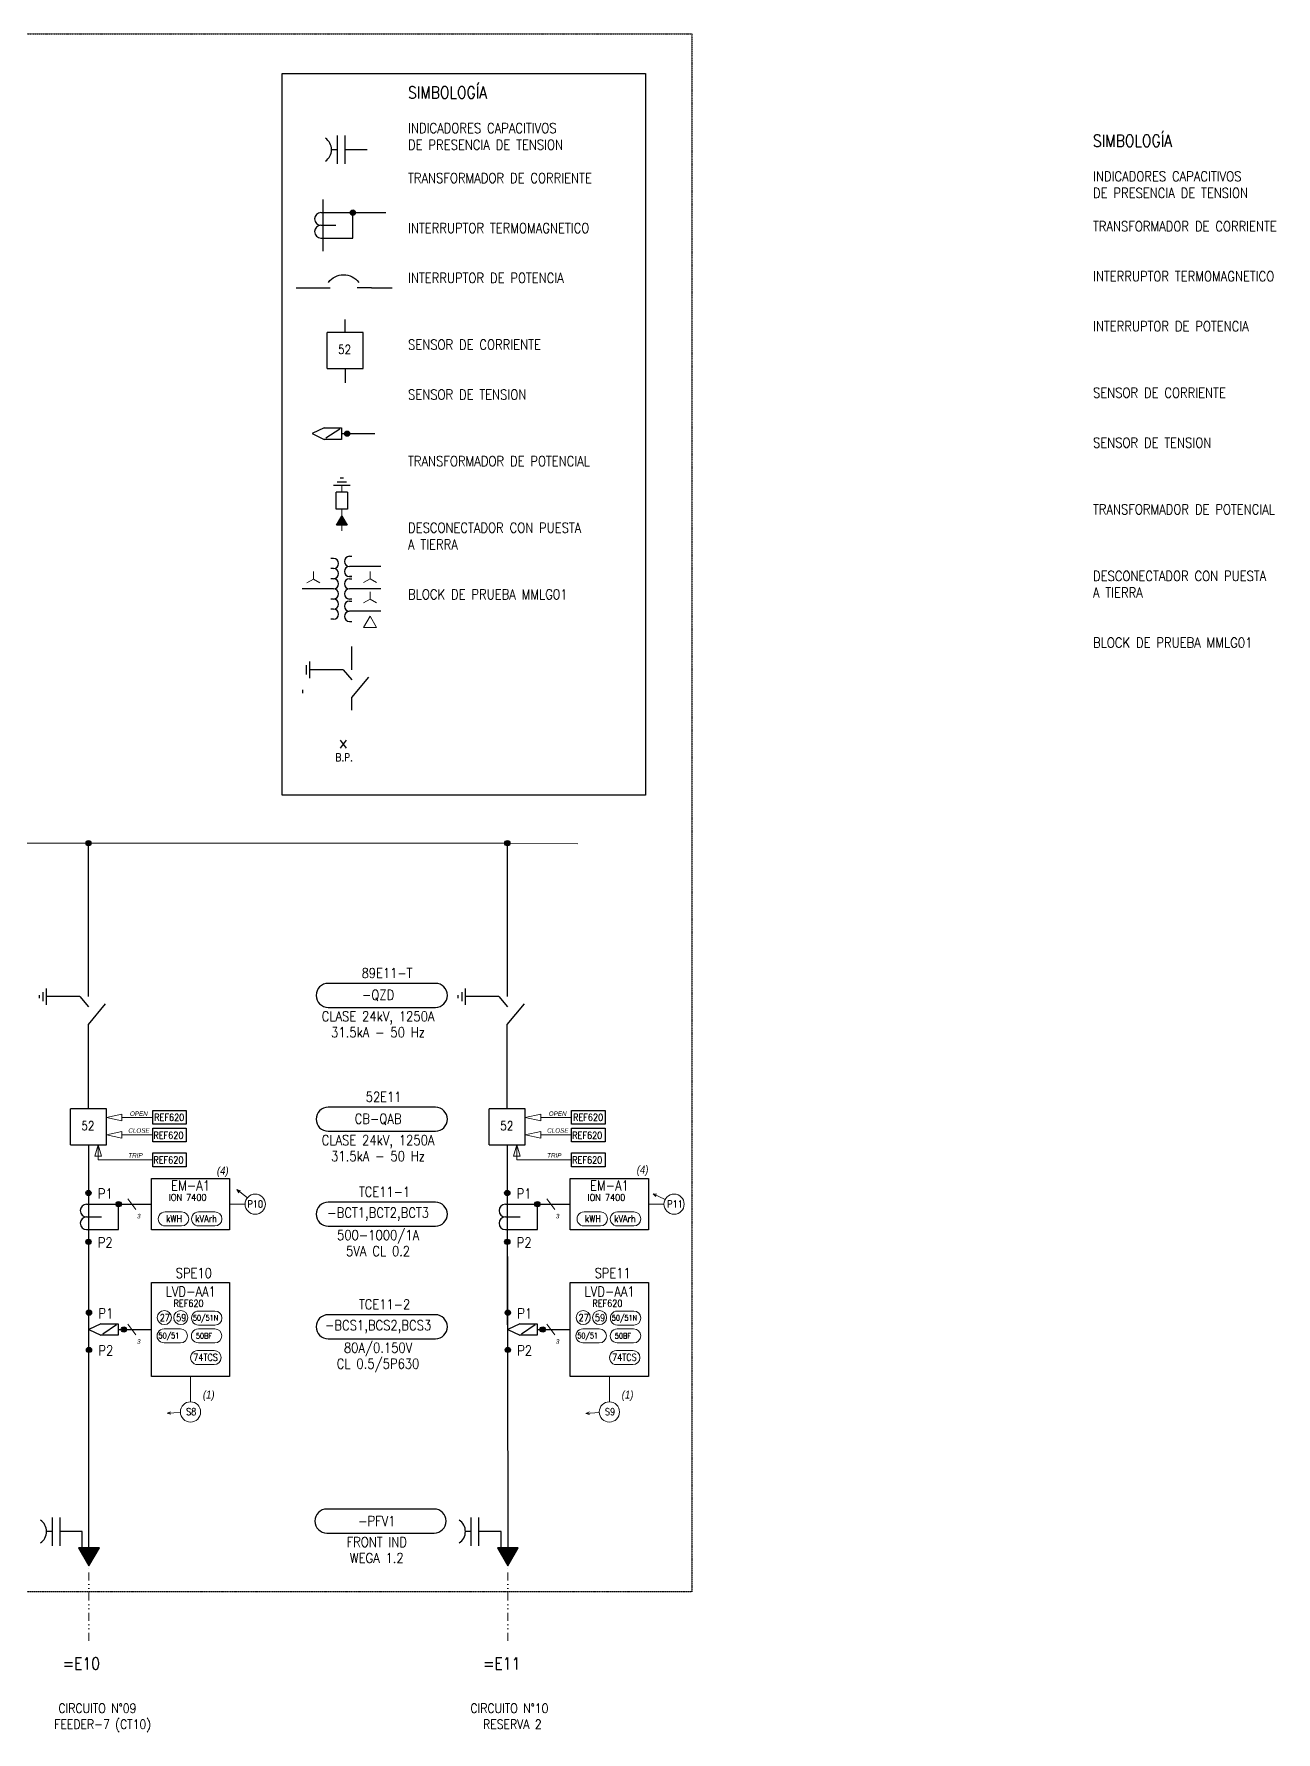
# Model space of a CAD drawing. Header units: millimetres. Extents: x 9982696 to 10277415, y 3207660 to 3335318.
# Drawn here: x 10200229 to 10277415, y 3207660 to 3313192 of the extents above; entities that cross this region are included whole.
import ezdxf
from ezdxf.enums import TextEntityAlignment as Align

# ---------------------------------------------------------------- set-up
doc = ezdxf.new("R2010")
doc.units = ezdxf.units.MM
doc.header["$LTSCALE"] = 2
doc.linetypes.add('DIVIDE', pattern=[1.25, 0.5, -0.25, 0, -0.25, 0, -0.25])
doc.linetypes.add('HIDDEN', pattern=[9.525, 6.35, -3.175])
for name, color, linetype, lineweight in [('ASAP_EL31_SIMBOLOGÍA', 1, 'Continuous', 25), ('E_EQP', 134, 'Continuous', 5), ('E_FINO', 251, 'Continuous', 20), ('GE-SIMBOLOGÍAS', 151, 'Continuous', 30)]:
    doc.layers.add(name, color=color, linetype=linetype, lineweight=lineweight)
for name, color, linetype in [('EL-CONDUCTOR', 122, 'Continuous'), ('G-TEXTOS', 2, 'Continuous'), ('GE-SIMBOLOGIAS', 151, 'Continuous'), ('I-sep TEXTOS', 7, 'Continuous'), ('SIMBOLOS', 6, 'Continuous'), ('Textos', 7, 'Continuous')]:
    doc.layers.add(name, color=color, linetype=linetype)
doc.styles.add('ROMANS', font='romans.shx', dxfattribs={"width": 0.85})
doc.styles.get("Standard").update_dxf_attribs({"font": 'arial.ttf'})

# ---------------------------------------------------------------- blocks, each defined once
blk = doc.blocks.new('A$C30464E65')
at = {"layer": 'ASAP_EL31_SIMBOLOGÍA', "ltscale": 25.4}
for p, q in [((0.01, 3.26), (3.79, 3.26)), ((14.44, 3.26), (10.9, 3.26))]:
    blk.add_line(p, q, dxfattribs=at)
blk.add_arc((7.41, 1.69), 5, 36.8699, 143.1301, dxfattribs=at)
blk = doc.blocks.new('DESCRIPCION Nº TAG')
at = {"layer": 'GE-SIMBOLOGÍAS'}
blk.add_lwpolyline([(-12.5, -6), (14.34, -6, 1), (14.34, 0), (-12.5, 0, 1)], format="xyb", close=True, dxfattribs=at)
at = {"layer": 'GE-SIMBOLOGÍAS', "color": 2, "style": 'ROMANS', "width": 0.85}
blk.add_attdef('MEQ-Nº', text='', height=2.5, dxfattribs=at).set_placement((0, -3), align=Align.MIDDLE)
for tag, p in [('MEQ-L1', (0, -9.5)), ('MEQ-L2', (0, -13.5)), ('MEQ-L3', (0, -17.5))]:
    blk.add_attdef(tag, text='', height=2.5, dxfattribs=at).set_placement(p, align=Align.CENTER)

msp = doc.modelspace()

# ---------------------------------------------------------------- hatches: boundary and pattern name
at = {"layer": 'EL-CONDUCTOR'}
h = msp.add_hatch(color=256, dxfattribs=at)
h.paths.add_polyline_path([(10220044, 3301923, -0.4142136), (10219880, 3302088, -0.4142136), (10220044, 3302252)])
h.paths.add_polyline_path([(10220208, 3302088, -0.4142136), (10220044, 3301923), (10220044, 3302252, -0.4142136)])
h = msp.add_hatch(color=256, dxfattribs=at)
h.paths.add_polyline_path([(10219694, 3288187, -0.4142136), (10219530, 3288351, -0.4142136), (10219694, 3288515)])
h.paths.add_polyline_path([(10219858, 3288351, -0.4142136), (10219694, 3288187), (10219694, 3288515, -0.4142136)])
h = msp.add_hatch(color=256, dxfattribs=at)
h.paths.add_polyline_path([(10203620, 3262737, -0.4142136), (10203456, 3262901, -0.4142136), (10203620, 3263065)])
h.paths.add_polyline_path([(10203784, 3262901, -0.4142136), (10203620, 3262737), (10203620, 3263065, -0.4142136)])
h = msp.add_hatch(color=256, dxfattribs=at)
h.paths.add_polyline_path([(10229648, 3262737, -0.4142136), (10229484, 3262901, -0.4142136), (10229648, 3263065)])
h.paths.add_polyline_path([(10229812, 3262901, -0.4142136), (10229648, 3262737), (10229648, 3263065, -0.4142136)])
h = msp.add_hatch(color=256, dxfattribs=at)
h.paths.add_polyline_path([(10203615, 3240996, -0.4142136), (10203451, 3241160, -0.4142136), (10203615, 3241324)])
h.paths.add_polyline_path([(10203779, 3241160, -0.4142136), (10203615, 3240996), (10203615, 3241324, -0.4142136)])
h = msp.add_hatch(color=256, dxfattribs=at)
h.paths.add_polyline_path([(10229643, 3240996, -0.4142136), (10229479, 3241160, -0.4142136), (10229643, 3241324)])
h.paths.add_polyline_path([(10229807, 3241160, -0.4142136), (10229643, 3240996), (10229643, 3241324, -0.4142136)])
h = msp.add_hatch(color=256, dxfattribs=at)
h.paths.add_polyline_path([(10205488, 3240300, -0.4142136), (10205324, 3240464, -0.4142136), (10205488, 3240628)])
h.paths.add_polyline_path([(10205652, 3240464, -0.4142136), (10205488, 3240300), (10205488, 3240628, -0.4142136)])
h = msp.add_hatch(color=256, dxfattribs=at)
h.paths.add_polyline_path([(10231515, 3240300, -0.4142136), (10231351, 3240464, -0.4142136), (10231515, 3240628)])
h.paths.add_polyline_path([(10231679, 3240464, -0.4142136), (10231515, 3240300), (10231515, 3240628, -0.4142136)])
h = msp.add_hatch(color=256, dxfattribs=at)
h.paths.add_polyline_path([(10203615, 3237959, -0.4142136), (10203451, 3238123, -0.4142136), (10203615, 3238287)])
h.paths.add_polyline_path([(10203779, 3238123, -0.4142136), (10203615, 3237959), (10203615, 3238287, -0.4142136)])
h = msp.add_hatch(color=256, dxfattribs=at)
h.paths.add_polyline_path([(10229643, 3237959, -0.4142136), (10229479, 3238123, -0.4142136), (10229643, 3238287)])
h.paths.add_polyline_path([(10229807, 3238123, -0.4142136), (10229643, 3237959), (10229643, 3238287, -0.4142136)])
h = msp.add_hatch(color=256, dxfattribs=at)
h.paths.add_polyline_path([(10203649, 3233555, -0.4142136), (10203485, 3233719, -0.4142136), (10203649, 3233883)])
h.paths.add_polyline_path([(10203813, 3233719, -0.4142136), (10203649, 3233555), (10203649, 3233883, -0.4142136)])
h = msp.add_hatch(color=256, dxfattribs=at)
h.paths.add_polyline_path([(10229676, 3233555, -0.4142136), (10229512, 3233719, -0.4142136), (10229676, 3233883)])
h.paths.add_polyline_path([(10229840, 3233719, -0.4142136), (10229676, 3233555), (10229676, 3233883, -0.4142136)])
h = msp.add_hatch(color=256, dxfattribs=at)
h.paths.add_polyline_path([(10205818, 3232511, -0.4142136), (10205654, 3232675, -0.4142136), (10205818, 3232839)])
h.paths.add_polyline_path([(10205982, 3232675, -0.4142136), (10205818, 3232511), (10205818, 3232839, -0.4142136)])
h = msp.add_hatch(color=256, dxfattribs=at)
h.paths.add_polyline_path([(10231846, 3232511, -0.4142136), (10231682, 3232675, -0.4142136), (10231846, 3232839)])
h.paths.add_polyline_path([(10232010, 3232675, -0.4142136), (10231846, 3232511), (10231846, 3232839, -0.4142136)])
h = msp.add_hatch(color=256, dxfattribs=at)
h.paths.add_polyline_path([(10203649, 3231245, -0.4142136), (10203485, 3231409, -0.4142136), (10203649, 3231573)])
h.paths.add_polyline_path([(10203813, 3231409, -0.4142136), (10203649, 3231245), (10203649, 3231573, -0.4142136)])
h = msp.add_hatch(color=256, dxfattribs=at)
h.paths.add_polyline_path([(10229676, 3231245, -0.4142136), (10229512, 3231409, -0.4142136), (10229676, 3231573)])
h.paths.add_polyline_path([(10229840, 3231409, -0.4142136), (10229676, 3231245), (10229676, 3231573, -0.4142136)])
at = {"layer": 'GE-SIMBOLOGIAS'}
for points in [[(10219362, 3283230), (10219685, 3282671), (10219039, 3282671)], [(10203649, 3217990), (10204294, 3219107), (10203003, 3219107)], [(10229676, 3217990), (10230321, 3219107), (10229031, 3219107)]]:
    msp.add_hatch(color=256, dxfattribs=at).paths.add_polyline_path(points)

# ---------------------------------------------------------------- linework, layer by layer
at = {"layer": 'E_EQP', "ltscale": 2}
for p, q in [((10219362, 3284722), (10219362, 3285131)), ((10219362, 3282311), (10219362, 3283651)), ((9995401, 3262901), (10229648, 3262901)), ((10229648, 3262901), (10234034, 3262866)), ((10204733, 3245858), (10205691, 3246068)), ((10204733, 3245858), (10205691, 3245649)), ((10205691, 3246068), (10205691, 3245858)), ((10205691, 3245858), (10207613, 3245858)), ((10205691, 3245649), (10205691, 3245858)), ((10230760, 3245858), (10231719, 3246068)), ((10230760, 3245858), (10231719, 3245649)), ((10231719, 3246068), (10231719, 3245858)), ((10231719, 3245858), (10233641, 3245858)), ((10231719, 3245649), (10231719, 3245858)), ((10204215, 3244162), (10204006, 3243450)), ((10204215, 3244162), (10204425, 3243450)), ((10204215, 3244162), (10204215, 3243223)), ((10204733, 3244767), (10205691, 3244977)), ((10204733, 3244767), (10205691, 3244558)), ((10205691, 3244977), (10205691, 3244767)), ((10205691, 3244767), (10207613, 3244767)), ((10205691, 3244558), (10205691, 3244767)), ((10230243, 3244162), (10230033, 3243450)), ((10230243, 3244162), (10230452, 3243450)), ((10230243, 3244162), (10230243, 3243223)), ((10230760, 3244767), (10231719, 3244977)), ((10230760, 3244767), (10231719, 3244558)), ((10231719, 3244977), (10231719, 3244767)), ((10231719, 3244767), (10233641, 3244767)), ((10231719, 3244558), (10231719, 3244767)), ((10204006, 3243450), (10204215, 3243450)), ((10204425, 3243450), (10204215, 3243450)), ((10204215, 3243223), (10207613, 3243223)), ((10230033, 3243450), (10230243, 3243450)), ((10230452, 3243450), (10230243, 3243450)), ((10230243, 3243223), (10233641, 3243223)), ((10213491, 3240862), (10212836, 3241374)), ((10212836, 3241374), (10212965, 3241173)), ((10212836, 3241374), (10213062, 3241297)), ((10239444, 3240747), (10238700, 3241116)), ((10238700, 3241116), (10238866, 3240946)), ((10238700, 3241116), (10238937, 3241087)), ((10206063, 3240794), (10206569, 3240134)), ((10209406, 3239985), (10208387, 3239985)), ((10211474, 3239985), (10210455, 3239985)), ((10213351, 3240466), (10212386, 3240464)), ((10232091, 3240794), (10232596, 3240134)), ((10235433, 3239985), (10234414, 3239985)), ((10237501, 3239985), (10236482, 3239985)), ((10239378, 3240466), (10238413, 3240464)), ((10209406, 3239111), (10208387, 3239111)), ((10211474, 3239111), (10210455, 3239111)), ((10235433, 3239111), (10234414, 3239111)), ((10237501, 3239111), (10236482, 3239111)), ((10211477, 3233824), (10210458, 3233824)), ((10237504, 3233824), (10236485, 3233824)), ((10206063, 3233005), (10206569, 3232345)), ((10209335, 3232717), (10208316, 3232717)), ((10211467, 3232717), (10210448, 3232717)), ((10211477, 3232950), (10210458, 3232950)), ((10232091, 3233005), (10232596, 3232345)), ((10235362, 3232717), (10234343, 3232717)), ((10237495, 3232717), (10236475, 3232717)), ((10237504, 3232950), (10236485, 3232950)), ((10209335, 3231844), (10208316, 3231844)), ((10211467, 3231844), (10210448, 3231844)), ((10235362, 3231844), (10234343, 3231844)), ((10237495, 3231844), (10236475, 3231844)), ((10211419, 3231366), (10210400, 3231366)), ((10211419, 3230493), (10210400, 3230493)), ((10237447, 3231366), (10236428, 3231366)), ((10237447, 3230493), (10236428, 3230493)), ((10209959, 3228180), (10209959, 3229756)), ((10235986, 3228180), (10235986, 3229756)), ((10208500, 3227477), (10208722, 3227567)), ((10209331, 3227519), (10208500, 3227477)), ((10208500, 3227477), (10208729, 3227410)), ((10234529, 3227459), (10234749, 3227552)), ((10235359, 3227511), (10234529, 3227459)), ((10234529, 3227459), (10234759, 3227395))]:
    msp.add_line(p, q, dxfattribs=at)
at = {"layer": 'E_EQP', "linetype": 'DIVIDE', "ltscale": 500}
for p, q in [((10203649, 3213325), (10203649, 3217990)), ((10229676, 3213325), (10229676, 3217990))]:
    msp.add_line(p, q, dxfattribs=at)
at = {"layer": 'E_EQP', "ltscale": 2}
for centre, radius in [((10213980, 3240466), 629), ((10240008, 3240466), 629), ((10208332, 3233415), 437), ((10209351, 3233415), 437), ((10234360, 3233415), 437), ((10235379, 3233415), 437), ((10209959, 3227551), 629), ((10209959, 3227551), 629), ((10235986, 3227551), 629), ((10235986, 3227551), 629)]:
    msp.add_circle(centre, radius, dxfattribs=at)
for centre, start, end in [((10208387, 3239548), 90, 270.00007), ((10209406, 3239548), 270, 90), ((10210455, 3239548), 90, 270.00007), ((10211474, 3239548), 270, 90), ((10234414, 3239548), 90, 270.00007), ((10235433, 3239548), 270, 90), ((10236482, 3239548), 90, 270.00007), ((10237501, 3239548), 270, 90), ((10210458, 3233387), 90, 270.00007), ((10211477, 3233387), 270, 90), ((10236485, 3233387), 90, 270.00007), ((10237504, 3233387), 270, 90), ((10208316, 3232281), 90, 270.00007), ((10209335, 3232281), 270, 90), ((10210448, 3232281), 90, 270.00007), ((10211467, 3232281), 270, 90), ((10234343, 3232281), 90, 270.00007), ((10235362, 3232281), 270, 90), ((10236475, 3232281), 90, 270.00007), ((10237495, 3232281), 270, 90), ((10210400, 3230930), 90, 270.00007), ((10211419, 3230930), 270, 90), ((10236428, 3230930), 90, 270.00007), ((10237447, 3230930), 270, 90)]:
    msp.add_arc(centre, 437, start, end, dxfattribs=at)
at = {"layer": 'E_FINO', "ltscale": 25.4}
for p, q in [((10217595, 3279313), (10217192, 3279081)), ((10217595, 3279313), (10217595, 3279779)), ((10217595, 3279313), (10217999, 3279081)), ((10221119, 3279326), (10220716, 3279093)), ((10221119, 3279326), (10221119, 3279791)), ((10221119, 3279326), (10221522, 3279093)), ((10221119, 3278064), (10220716, 3277831)), ((10221119, 3278064), (10221119, 3278529)), ((10221119, 3278064), (10221522, 3277831)), ((10221119, 3277006), (10220716, 3276307)), ((10221522, 3276307), (10221119, 3277006)), ((10220716, 3276307), (10221522, 3276307))]:
    msp.add_line(p, q, dxfattribs=at)
at = {"layer": 'EL-CONDUCTOR'}
for p, q in [((10218171, 3302907, 5982), (10218171, 3299691, 5982)), ((10218660, 3302088, 5982), (10222088, 3302088, 5982)), ((10219564, 3294643, 5982), (10219564, 3295438, 5982)), ((10219564, 3292408, 5982), (10219564, 3291506, 5982)), ((10219340, 3288351), (10221408, 3288351)), ((10221791, 3280099), (10219834, 3280099)), ((10218844, 3278706), (10216887, 3278706)), ((10221791, 3278706), (10219834, 3278706)), ((10221791, 3277313), (10219834, 3277313)), ((10219454, 3273677), (10217380, 3273677)), ((10219980, 3271166), (10219980, 3271956)), ((10203620, 3254805), (10203620, 3262901)), ((10229648, 3254805), (10229648, 3262901)), ((10203089, 3253364), (10201016, 3253364)), ((10229117, 3253364), (10227043, 3253364)), ((10203615, 3247192), (10203615, 3251642)), ((10229643, 3247192), (10229643, 3251642)), ((10203615, 3246397), (10203615, 3247192)), ((10229643, 3246397), (10229643, 3247192)), ((10203615, 3244162), (10203615, 3243259)), ((10229643, 3244162), (10229643, 3243259)), ((10203615, 3243259), (10203615, 3232963)), ((10203615, 3243259), (10203615, 3219107)), ((10229643, 3243259), (10229643, 3232963)), ((10229643, 3243259), (10229676, 3219107)), ((10204104, 3240464), (10207532, 3240464)), ((10230132, 3240464), (10233560, 3240464)), ((10205465, 3232675), (10207532, 3232675)), ((10231492, 3232675), (10233560, 3232675))]:
    msp.add_line(p, q, dxfattribs=at)
at = {"layer": 'EL-CONDUCTOR', "elevation": 5982}
for points in [[(10218650, 3300510), (10220044, 3300510), (10220044, 3302088)], [(10216525, 3297418), (10217808, 3297418)], [(10221212, 3297418), (10222495, 3297418)]]:
    msp.add_lwpolyline(points, dxfattribs=at)
at = {"layer": 'EL-CONDUCTOR'}
for points in [[(10204094, 3238886), (10205488, 3238886), (10205488, 3240464)], [(10230121, 3238886), (10231515, 3238886), (10231515, 3240464)]]:
    msp.add_lwpolyline(points, dxfattribs=at)
for centre in [(10220044, 3302088, 5982), (10219694, 3288351), (10203620, 3262901), (10229648, 3262901), (10203615, 3241160), (10229643, 3241160), (10205488, 3240464), (10231515, 3240464), (10203615, 3238123), (10229643, 3238123), (10203649, 3233719), (10229676, 3233719), (10205818, 3232675), (10231846, 3232675), (10203649, 3231409), (10229676, 3231409)]:
    msp.add_circle(centre, 164, dxfattribs=at)
at = {"layer": 'G-TEXTOS', "color": 2}
for p, q in [((10215644, 3310728, 5982), (10238239, 3310728, 5982)), ((10215644, 3265883, 5982), (10215644, 3310728, 5982)), ((10238239, 3310728, 5982), (10238239, 3265883, 5982)), ((10238239, 3265883, 5982), (10215644, 3265883, 5982))]:
    msp.add_line(p, q, dxfattribs=at)
at = {"layer": 'GE-SIMBOLOGIAS', "color": 1, "linetype": 'HIDDEN', "ltscale": 0.5}
for p, q in [((9982696, 3313192), (10241118, 3313192)), ((10241118, 3313192), (10241118, 3216375)), ((10241118, 3216375), (9982696, 3216375))]:
    msp.add_line(p, q, dxfattribs=at)
at = {"layer": 'GE-SIMBOLOGIAS', "linetype": 'Continuous'}
for p, q in [((10219067, 3306879), (10219067, 3305119)), ((10219540, 3306879), (10219540, 3305119)), ((10219067, 3305999), (10218726, 3305999)), ((10220941, 3305999), (10219540, 3305999)), ((10218057, 3302088, 5982), (10218650, 3302088, 5982)), ((10218057, 3301299, 5982), (10218309, 3301299, 5982)), ((10218057, 3300510, 5982), (10218650, 3300510, 5982)), ((10218270, 3288711), (10217524, 3288351)), ((10218270, 3288711), (10219340, 3288711)), ((10219233, 3288639), (10218377, 3288063)), ((10219340, 3288711), (10219340, 3287992)), ((10217524, 3288351), (10218270, 3287992)), ((10219340, 3287992), (10218270, 3287992)), ((10219002, 3283651), (10219002, 3284722)), ((10219722, 3284722), (10219002, 3284722)), ((10219722, 3284722), (10219722, 3283651)), ((10219722, 3283651), (10219002, 3283651)), ((10207532, 3242066), (10212386, 3242066)), ((10207532, 3238861), (10207532, 3242066)), ((10212386, 3242066), (10212386, 3238861)), ((10233560, 3242066), (10238413, 3242066)), ((10233560, 3238861), (10233560, 3242066)), ((10238413, 3242066), (10238413, 3238861)), ((10203501, 3240464), (10204094, 3240464)), ((10229529, 3240464), (10230121, 3240464)), ((10203501, 3239675), (10203753, 3239675)), ((10203501, 3238886), (10204094, 3238886)), ((10212386, 3238861), (10207532, 3238861)), ((10229529, 3239675), (10229781, 3239675)), ((10229529, 3238886), (10230121, 3238886)), ((10238413, 3238861), (10233560, 3238861)), ((10204394, 3233034), (10203649, 3232675)), ((10203649, 3232675), (10204394, 3232315)), ((10204394, 3233034), (10205465, 3233034)), ((10205358, 3232962), (10204501, 3232387)), ((10205465, 3233034), (10205465, 3232315)), ((10230422, 3233034), (10229676, 3232675)), ((10229676, 3232675), (10230422, 3232315)), ((10230422, 3233034), (10231492, 3233034)), ((10231385, 3232962), (10230529, 3232387)), ((10231492, 3233034), (10231492, 3232315)), ((10205465, 3232315), (10204394, 3232315)), ((10231492, 3232315), (10230422, 3232315)), ((10201355, 3221000), (10201355, 3219240)), ((10201829, 3221000), (10201829, 3219240)), ((10227383, 3221000), (10227383, 3219240)), ((10227856, 3221000), (10227856, 3219240)), ((10201355, 3220120), (10201015, 3220120)), ((10203230, 3220120), (10201829, 3220120)), ((10203230, 3219107), (10203230, 3220120)), ((10227383, 3220120), (10227042, 3220120)), ((10229257, 3220120), (10227856, 3220120)), ((10229257, 3219107), (10229257, 3220120))]:
    msp.add_line(p, q, dxfattribs=at)
at = {"layer": 'GE-SIMBOLOGIAS'}
for p, q in [((10220681, 3294643, 5982), (10218447, 3294643, 5982)), ((10218447, 3292408, 5982), (10218447, 3294643, 5982)), ((10220681, 3292408, 5982), (10220681, 3294643, 5982)), ((10218447, 3292408, 5982), (10220681, 3292408, 5982)), ((10219653, 3285339), (10219078, 3285339)), ((10219467, 3285580), (10219263, 3285580)), ((10219877, 3285131), (10218847, 3285131)), ((10218844, 3280599), (10218686, 3280599)), ((10218844, 3279968), (10218686, 3279968)), ((10219834, 3280730), (10219992, 3280730)), ((10218844, 3279337), (10218686, 3279337)), ((10219992, 3279468), (10219834, 3279468)), ((10219834, 3279468), (10219992, 3279468)), ((10219834, 3279336), (10219992, 3279336)), ((10218844, 3278075), (10218686, 3278075)), ((10218844, 3278075), (10218686, 3278075)), ((10219992, 3278075), (10219834, 3278075)), ((10219834, 3277944), (10219992, 3277944)), ((10218844, 3277444), (10218686, 3277444)), ((10218844, 3276813), (10218686, 3276813)), ((10219834, 3276682), (10219992, 3276682)), ((10219985, 3273677), (10219985, 3275118)), ((10217172, 3273386), (10217172, 3273961)), ((10217380, 3273162), (10217380, 3274192)), ((10216931, 3272221), (10216931, 3272425)), ((10203620, 3253364), (10203620, 3254805)), ((10229648, 3253364), (10229648, 3254805)), ((10200808, 3253073), (10200808, 3253648)), ((10201016, 3252849), (10201016, 3253879)), ((10226835, 3253073), (10226835, 3253648)), ((10227043, 3252849), (10227043, 3253879)), ((10200566, 3253259), (10200566, 3253462)), ((10226594, 3253259), (10226594, 3253462)), ((10204733, 3246397), (10202498, 3246397)), ((10202498, 3244162), (10202498, 3246397)), ((10204733, 3244162), (10204733, 3246397)), ((10230760, 3246397), (10228525, 3246397)), ((10228525, 3244162), (10228525, 3246397)), ((10230760, 3244162), (10230760, 3246397)), ((10202498, 3244162), (10204733, 3244162)), ((10228525, 3244162), (10230760, 3244162))]:
    msp.add_line(p, q, dxfattribs=at)
at = {"layer": 'GE-SIMBOLOGIAS', "linetype": 'Continuous', "elevation": 5982}
msp.add_lwpolyline([(10218309, 3301299), (10218980, 3301299)], dxfattribs=at)
at = {"layer": 'GE-SIMBOLOGIAS'}
for points in [[(10219362, 3283230), (10219685, 3282671), (10219039, 3282671)], [(10203649, 3217990), (10204294, 3219107), (10203003, 3219107)], [(10229676, 3217990), (10230321, 3219107), (10229031, 3219107)]]:
    msp.add_lwpolyline(points, close=True, dxfattribs=at)
for points in [[(10219454, 3273677), (10219985, 3273044)], [(10219980, 3271956), (10221042, 3273221)], [(10203089, 3253364), (10203620, 3252731)], [(10203615, 3251642), (10204677, 3252908)], [(10229117, 3253364), (10229648, 3252731)], [(10229643, 3251642), (10230705, 3252908)]]:
    msp.add_lwpolyline(points, dxfattribs=at)
at = {"layer": 'GE-SIMBOLOGIAS', "linetype": 'Continuous'}
for points in [[(10207613, 3246287), (10209693, 3246287), (10209693, 3245430), (10207613, 3245430)], [(10233641, 3246287), (10235720, 3246287), (10235720, 3245430), (10233641, 3245430)], [(10207613, 3245196), (10209693, 3245196), (10209693, 3244339), (10207613, 3244339)], [(10233641, 3245196), (10235720, 3245196), (10235720, 3244339), (10233641, 3244339)], [(10207613, 3243652), (10209693, 3243652), (10209693, 3242795), (10207613, 3242795)], [(10233641, 3243652), (10235720, 3243652), (10235720, 3242795), (10233641, 3242795)], [(10207532, 3235593), (10212386, 3235593), (10212386, 3229756), (10207532, 3229756)], [(10233560, 3235593), (10238413, 3235593), (10238413, 3229756), (10233560, 3229756)]]:
    msp.add_lwpolyline(points, close=True, dxfattribs=at)
for points in [[(10203753, 3239675), (10204424, 3239675)], [(10229781, 3239675), (10230451, 3239675)]]:
    msp.add_lwpolyline(points, dxfattribs=at)
for centre, radius, start, end in [((10217882, 3305999), 844, 302.63796, 57.36204), ((10218057, 3301693, 5982), 394, 90, 270), ((10218057, 3300905, 5982), 394, 90, 270), ((10203501, 3240069), 394, 90, 270), ((10229529, 3240069), 394, 90, 270), ((10203501, 3239281), 394, 90, 270), ((10229529, 3239281), 394, 90, 270), ((10200170, 3220120), 844, 302.63796, 57.36204), ((10226198, 3220120), 844, 302.63796, 57.36204)]:
    msp.add_arc(centre, radius, start, end, dxfattribs=at)
at = {"layer": 'GE-SIMBOLOGIAS'}
for centre, start, end in [((10218844, 3280283), 270, 90), ((10218844, 3279652), 270, 90), ((10219834, 3280414), 90, 270), ((10219834, 3279783), 90, 270), ((10218844, 3279021), 270, 90), ((10219834, 3279021), 90, 270), ((10218844, 3278390), 270, 90), ((10218844, 3277760), 270, 90), ((10219834, 3278390), 90, 270), ((10219834, 3277629), 90, 270), ((10218844, 3277129), 270, 90), ((10219834, 3276998), 90, 270)]:
    msp.add_arc(centre, 315, start, end, dxfattribs=at)
at = {"layer": 'SIMBOLOS'}
for p, q in [((10219644, 3268806), (10219275, 3269310)), ((10219275, 3268806), (10219644, 3269310))]:
    msp.add_line(p, q, dxfattribs=at)

# ---------------------------------------------------------------- block references
at = {"layer": 'GE-SIMBOLOGÍAS', "ltscale": 0.1, "xscale": -235.9025231662986, "yscale": 235.9025231662986, "zscale": 235.9025231662986}
msp.add_blockref('A$C30464E65', (10221215, 3296648, 5982), dxfattribs=at)
at = {"layer": 'GE-SIMBOLOGÍAS', "xscale": 248.3184454382091, "yscale": 248.3184454382091, "zscale": 248.3184454382091}
for p, values in [((10221614, 3254188), {'MEQ-Nº': '-QZD', 'MEQ-L1': 'CLASE 24kV, 1250A', 'MEQ-L2': '31.5kA - 50 Hz'}), ((10221614, 3246491), {'MEQ-Nº': 'CB-QAB', 'MEQ-L1': 'CLASE 24kV, 1250A', 'MEQ-L2': '31.5kA - 50 Hz'}), ((10221614, 3240590), {'MEQ-Nº': '-BCT1,BCT2,BCT3', 'MEQ-L1': '500-1000/1A', 'MEQ-L2': '5VA CL 0.2'}), ((10221614, 3233593), {'MEQ-Nº': '-BCS1,BCS2,BCS3', 'MEQ-L1': '80A/0.150V', 'MEQ-L2': 'CL 0.5/5P630'}), ((10221535, 3221518), {'MEQ-Nº': '-PFV1', 'MEQ-L1': 'FRONT IND', 'MEQ-L2': 'WEGA 1.2'})]:
    msp.add_blockref('DESCRIPCION Nº TAG', p, dxfattribs=at).add_auto_attribs(values)

# ---------------------------------------------------------------- texts
at = {"layer": 'E_EQP', "ltscale": 2, "attachment_point": 1}
for s, width, insert, char_height in [('{\\fArial|b0|i1|c0|p34;OPEN}', 615.58, (10206480, 3247689), 1.75), ('{\\fArial|b0|i1|c0|p34;OPEN}', 615.58, (10232507, 3247689), 1.75), ('{\\fArial|b0|i1|c0|p34;OPEN}', 142.64, (10206192, 3246229), 280), ('{\\fArial|b0|i1|c0|p34;OPEN}', 142.64, (10232219, 3246229), 280), ('{\\fArial|b0|i1|c0|p34;CLOSE}', 142.64, (10206093, 3245184), 280), ('{\\fArial|b0|i1|c0|p34;CLOSE}', 142.64, (10232120, 3245184), 280), ('{\\fArial|b0|i1|c0|p34;TRIP}', 142.64, (10206093, 3243640), 280), ('{\\fArial|b0|i1|c0|p34;TRIP}', 142.64, (10232120, 3243640), 280), ('{\\fArial|b0|i1|c0|p34;3}', 142.64, (10206637, 3239864), 280), ('{\\fArial|b0|i1|c0|p34;3}', 142.64, (10232665, 3239864), 280), ('{\\fArial|b0|i1|c0|p34;3}', 142.64, (10206637, 3232075), 280), ('{\\fArial|b0|i1|c0|p34;3}', 142.64, (10232665, 3232075), 280)]:
    msp.add_mtext_dynamic_manual_height_columns(s, width=width, gutter_width=12.5, heights=[0], dxfattribs=dict(at, insert=insert, char_height=char_height))
at = {"layer": 'G-TEXTOS', "color": 4, "char_height": 620.8, "width": 39074.37, "attachment_point": 1, "style": 'ROMANS'}
for insert in [(10223475, 3310962, 5982), (10266040, 3307966, 5982)]:
    msp.add_mtext('\\P{\\H1.2x;\\C256;SIMBOLOGÍA\\P\\H0.83333x;\\PINDICADORES CAPACITIVOS\\PDE PRESENCIA DE TENSION \\P}\\P{\\C256;TRANSFORMADOR DE CORRIENTE \\P\\P\\PINTERRUPTOR TERMOMAGNETICO\\P\\P\\PINTERRUPTOR DE POTENCIA\\P\\P}\\P{\\C256;\\PSENSOR DE CORRIENTE \\P}\\P\\P{\\C256;SENSOR DE TENSION} \\P{\\C256;\\P}\\P\\P{\\C256;TRANSFORMADOR DE POTENCIAL\\P\\P\\P\\PDESCONECTADOR CON PUESTA \\PA TIERRA\\P\\P\\PBLOCK DE PRUEBA MMLG01}', dxfattribs=dict(at, insert=insert))
at = {"layer": 'G-TEXTOS', "attachment_point": 7, "style": 'ROMANS'}
for s, insert, char_height, width in [('REF620', (10207702, 3245642), 434.6, 434.56), ('REF620', (10233730, 3245642), 434.6, 434.56), ('REF620', (10207651, 3244536), 434.6, 434.56), ('REF620', (10233679, 3244536), 434.6, 434.56), ('REF620', (10207651, 3242992), 434.6, 434.56), ('REF620', (10233679, 3242992), 434.6, 434.56), ('P1', (10204198, 3240812), 620.8, 603.06), ('ION 7400', (10208609, 3240663), 434.6, 3033.16), ('EM-A1', (10208754, 3241309), 620.8, 620.8), ('P1', (10230225, 3240812), 620.8, 603.06), ('ION 7400', (10234636, 3240663), 434.6, 3033.16), ('EM-A1', (10234782, 3241309), 620.8, 620.8), ('P10', (10213498, 3240263), 434.6, 434.56), ('P11', (10239584, 3240263), 434.6, 434.56), ('kWH', (10208438, 3239345), 434.6, 434.56), ('kVArh', (10210253, 3239341), 434.6, 434.56), ('kWH', (10234466, 3239345), 434.6, 434.56), ('kVArh', (10236281, 3239341), 434.6, 434.56), ('P2', (10204198, 3237774), 620.8, 603.06), ('P2', (10230225, 3237774), 620.8, 603.06), ('LVD-AA1', (10208415, 3234724), 620.8, 620.8), ('LVD-AA1', (10234443, 3234724), 620.8, 620.8), ('P1', (10204231, 3233370), 620.8, 603.06), ('27', (10208046, 3233202), 434.6, 434.56), ('REF620', (10208903, 3234078), 434.6, 434.56), ('59', (10209065, 3233202), 434.6, 434.56), ('50/51N', (10210109, 3233112), 347.6, 347.65), ('P1', (10230259, 3233370), 620.8, 603.06), ('27', (10234073, 3233202), 434.6, 434.56), ('REF620', (10234930, 3234078), 434.6, 434.56), ('59', (10235092, 3233202), 434.6, 434.56), ('50/51N', (10236137, 3233112), 347.6, 347.65), ('50/51', (10207967, 3232005), 347.6, 347.65), ('50BF', (10210295, 3232110), 347.6, 347.65), ('50/51', (10233995, 3232005), 347.6, 347.65), ('50BF', (10236323, 3232110), 347.6, 347.65), ('P2', (10204231, 3231060), 620.8, 603.06), ('P2', (10230259, 3231060), 620.8, 603.06), ('74TCS', (10210126, 3230727), 434.6, 434.56), ('74TCS', (10236153, 3230727), 434.6, 434.56), ('S8', (10209684, 3227347), 434.6, 434.56), ('S9', (10235711, 3227347), 434.6, 434.56), ('S9', (10235711, 3227347), 434.6, 434.56)]:
    msp.add_mtext(s, dxfattribs=dict(at, insert=insert, char_height=char_height, width=width))
at = {"layer": 'I-sep TEXTOS', "color": 2, "style": 'ROMANS', "width": 0.85}
msp.add_text('B.P.', height=479.6, dxfattribs=at).set_placement((10219509, 3268229), align=Align.MIDDLE)
for s, height, p in [('CIRCUITO N%%D09', 581.43, (10204171, 3208846)), ('CIRCUITO N%%D10', 581.43, (10229775, 3208846)), ('FEEDER-7 (CT10)', 581.43, (10204497, 3207853)), ('RESERVA 2', 581.4, (10229960, 3207853))]:
    msp.add_text(s, height=height, dxfattribs=at).set_placement(p, align=Align.CENTER)
at = {"layer": 'Textos', "style": 'ROMANS', "width": 0.85}
for s, height, p in [('52', 558.7, (10219125, 3293305, 5982)), ('89E11-T', 614.6, (10220589, 3254525)), ('52E11', 614.6, (10220850, 3246828)), ('52', 558.7, (10203176, 3245059)), ('52', 558.7, (10229203, 3245059)), ('TCE11-1', 614.6, (10220428, 3240927)), ('SPE10', 614.6, (10209042, 3235877)), ('SPE11', 614.6, (10235069, 3235877)), ('TCE11-2', 614.6, (10220428, 3233930))]:
    msp.add_text(s, height=height, dxfattribs=at).set_placement(p)
at = {"layer": 'Textos', "attachment_point": 1, "style": 'ROMANS'}
for s, insert, char_height, width in [('\\pi213.8;{\\fArial|b0|i1|c0|p34;(4)}', (10211385, 3242797), 500, 1068.87), ('\\pi213.8;{\\fArial|b0|i1|c0|p34;(4)}', (10237475, 3242863), 500, 1068.87), ('\\pi5421.1;{\\fArial|b0|i1|c0|p34;(1)}', (10205306, 3228879), 500, 11483.54), ('\\pi5421.1;{\\fArial|b0|i1|c0|p34;(1)}', (10231334, 3228879), 500, 11483.54), ('\\pi4565.8;=E10', (10197459, 3212294), 744.96, 11483.54), ('\\pi4656.3;=E11', (10223487, 3212294), 744.96, 11483.54)]:
    msp.add_mtext(s, dxfattribs=dict(at, insert=insert, char_height=char_height, width=width))

doc.saveas('drawing.dxf')
